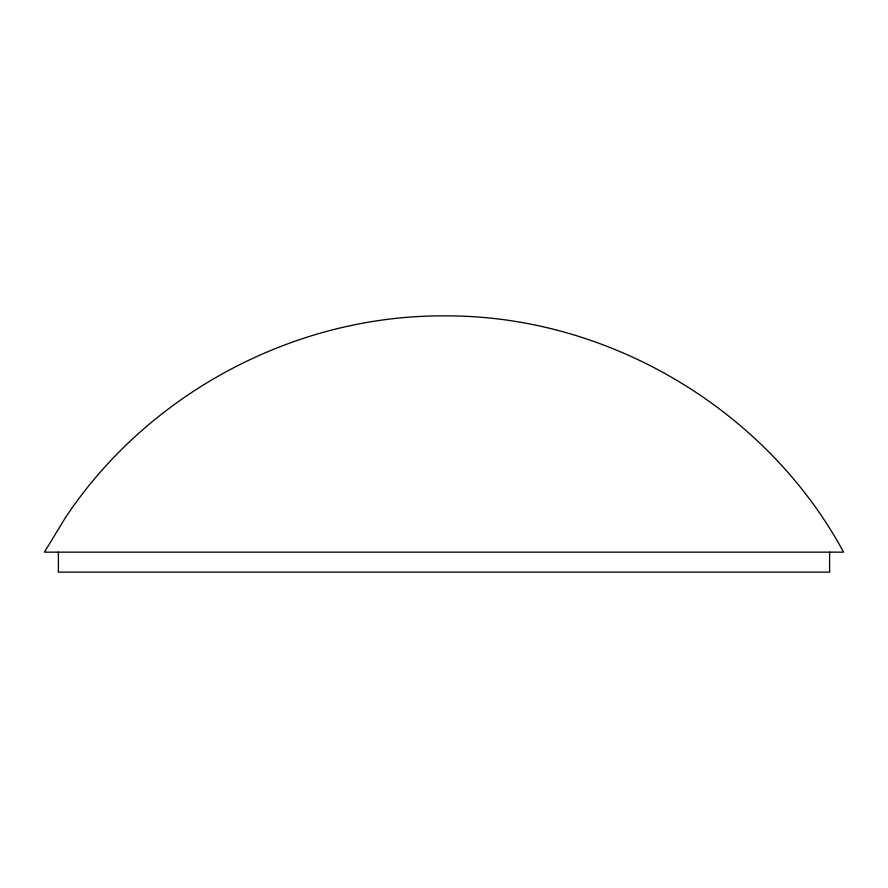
<?xml version="1.0" encoding="UTF-8"?>
<svg xmlns="http://www.w3.org/2000/svg" width="888" height="888" viewBox="0 0 888 888"><rect width="100%" height="100%" fill="white"/><g stroke="black" fill="none" stroke-linecap="round" stroke-linejoin="round"><path stroke-width="1.33" d="M829.614 552.147L829.614 572.127L58.386 572.127L58.386 552.147M65.512 517.504L44.4 552.147L843.6 552.147C765.944 408.647 607.159 314.774 444 315.873C294.627 315.196 148.285 393.162 65.512 517.504"/></g></svg>
